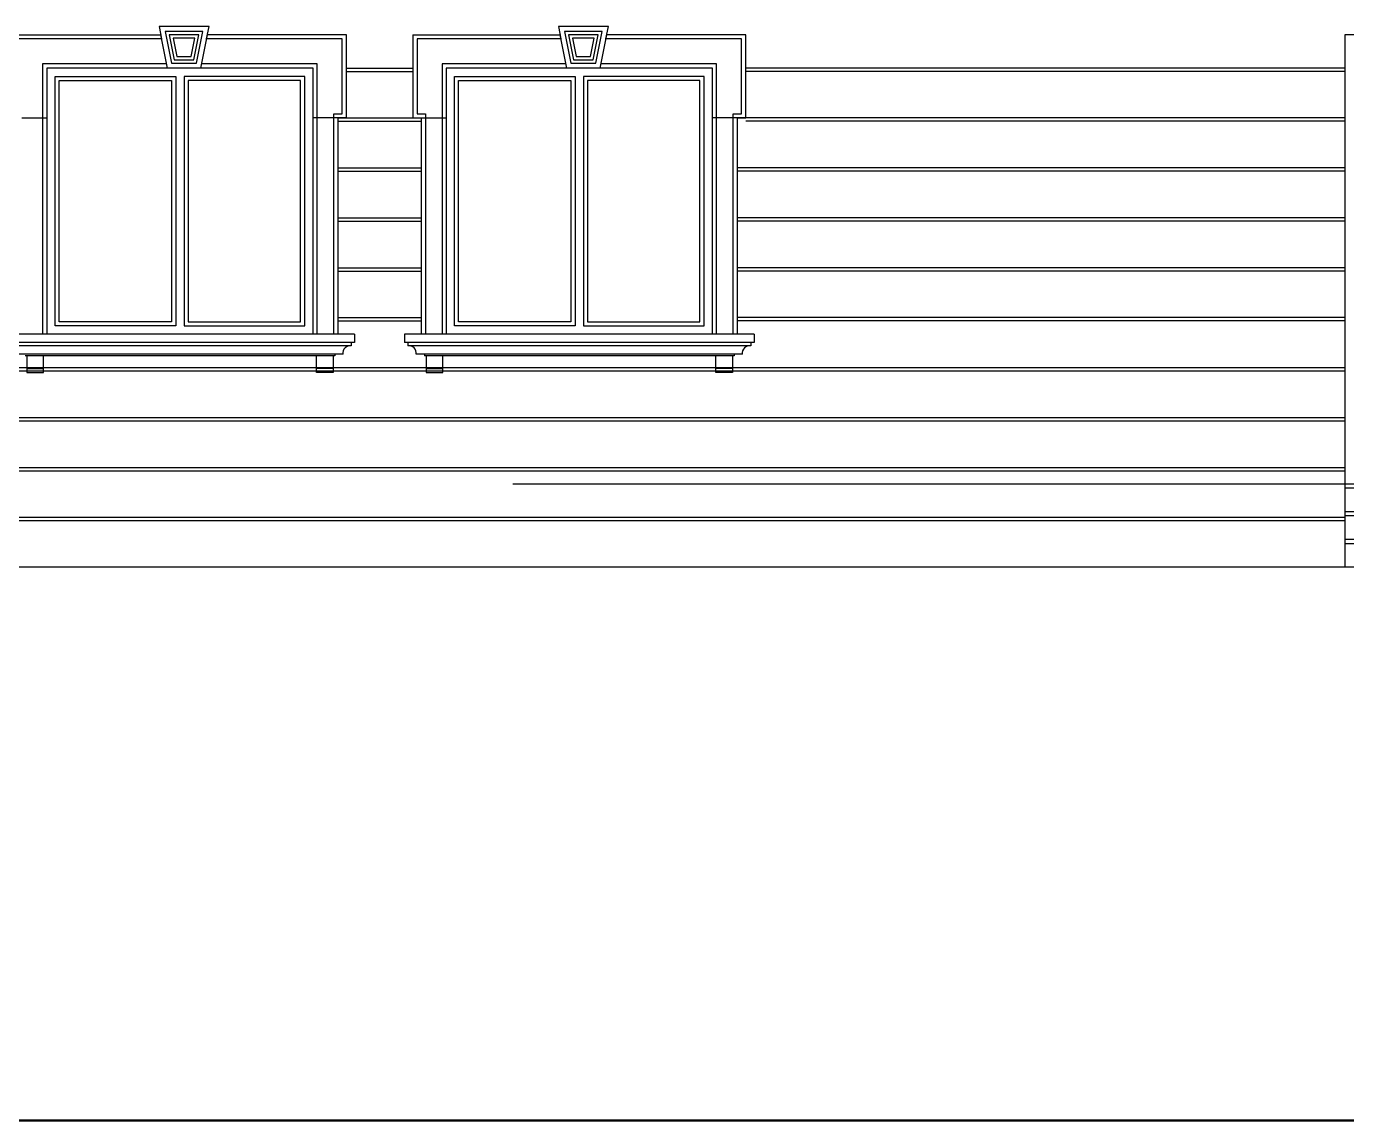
# Model space of a CAD drawing. Extents: x 182769.15 to 182771.38, y 101811.72 to 101812.21.
# Drawn here: x 182771.0793 to 182771.238, y 101811.7232 to 101811.8547 of the extents above; entities that cross this region are included whole.
import ezdxf

# ---------------------------------------------------------------- set-up
doc = ezdxf.new("R2010")
doc.units = 0
doc.header["$MEASUREMENT"] = 0
doc.linetypes.add('DOT', pattern=[0.25, 0, -0.25])
doc.linetypes.add('DOT3', pattern=[0.06, 0, -0.06])
doc.layers.add('DUVAR', color=7, linetype='Continuous')
doc.layers.add('IZDOT', color=2, linetype='DOT3')
doc.layers.add('Standard', color=7, linetype='Continuous', lineweight=25)

msp = doc.modelspace()

# ---------------------------------------------------------------- linework, layer by layer
at = {"layer": 'DUVAR'}
for p, q in [((182771.10128, 101811.85467), (182771.09528, 101811.85467)), ((182771.09528, 101811.85467), (182771.09558, 101811.85317)), ((182771.10098, 101811.85317), (182771.10128, 101811.85467)), ((182771.14928, 101811.85467), (182771.14328, 101811.85467)), ((182771.14328, 101811.85467), (182771.14358, 101811.85317)), ((182771.14898, 101811.85317), (182771.14928, 101811.85467)), ((182771.07778, 101811.85367), (182771.09548, 101811.85367)), ((182771.09628, 101811.84967), (182771.09548, 101811.85367)), ((182771.10028, 101811.84967), (182771.10108, 101811.85367)), ((182771.11778, 101811.85367), (182771.10108, 101811.85367)), ((182771.11778, 101811.84367), (182771.11778, 101811.85367)), ((182771.12578, 101811.85367), (182771.14348, 101811.85367)), ((182771.12578, 101811.85367), (182771.12578, 101811.84367)), ((182771.14428, 101811.84967), (182771.14348, 101811.85367)), ((182771.14828, 101811.84967), (182771.14908, 101811.85367)), ((182771.16578, 101811.85367), (182771.14908, 101811.85367)), ((182771.16578, 101811.84367), (182771.16578, 101811.85367)), ((182771.23778, 101811.85367), (182771.23778, 101811.78967)), ((182771.27578, 101811.85367), (182771.23778, 101811.85367)), ((182771.11378, 101811.84967), (182771.08178, 101811.84967)), ((182771.08178, 101811.84967), (182771.08178, 101811.81767)), ((182771.11378, 101811.81767), (182771.11378, 101811.84967)), ((182771.16178, 101811.84967), (182771.12978, 101811.84967)), ((182771.12978, 101811.84967), (182771.12978, 101811.81767)), ((182771.16178, 101811.81767), (182771.16178, 101811.84967)), ((182771.11678, 101811.84367), (182771.11778, 101811.84367)), ((182771.11778, 101811.84367), (182771.11678, 101811.84367)), ((182771.11678, 101811.81767), (182771.11678, 101811.84367)), ((182771.12578, 101811.84367), (182771.12678, 101811.84367)), ((182771.12678, 101811.84367), (182771.12678, 101811.81767)), ((182771.16478, 101811.84367), (182771.16578, 101811.84367)), ((182771.16578, 101811.84367), (182771.16478, 101811.84367)), ((182771.16478, 101811.81767), (182771.16478, 101811.84367)), ((182771.11878, 101811.81767), (182771.07678, 101811.81767)), ((182771.11878, 101811.81767), (182771.11878, 101811.81667)), ((182771.16678, 101811.81767), (182771.12478, 101811.81767)), ((182771.12478, 101811.81767), (182771.12478, 101811.81667)), ((182771.16678, 101811.81767), (182771.16678, 101811.81667)), ((182771.11878, 101811.81667), (182771.07678, 101811.81667)), ((182771.16678, 101811.81667), (182771.12478, 101811.81667)), ((182771.37507, 101811.78967), (182770.97861, 101811.78967))]:
    msp.add_line(p, q, dxfattribs=at)
at = {"layer": 'DUVAR', "color": 8}
for p, q in [((182771.10054, 101811.85407), (182771.09601, 101811.85407)), ((182771.09601, 101811.85407), (182771.09677, 101811.85027)), ((182771.09978, 101811.85027), (182771.10054, 101811.85407)), ((182771.14854, 101811.85407), (182771.14401, 101811.85407)), ((182771.14401, 101811.85407), (182771.14477, 101811.85027)), ((182771.14778, 101811.85027), (182771.14854, 101811.85407)), ((182771.09558, 101811.85317), (182771.07828, 101811.85317)), ((182771.09609, 101811.85367), (182771.09677, 101811.85027)), ((182771.10006, 101811.85367), (182771.0965, 101811.85367)), ((182771.0965, 101811.85367), (182771.0971, 101811.85067)), ((182771.09957, 101811.85327), (182771.09698, 101811.85327)), ((182771.09698, 101811.85327), (182771.09742, 101811.85107)), ((182771.09913, 101811.85107), (182771.09957, 101811.85327)), ((182771.09946, 101811.85067), (182771.10006, 101811.85367)), ((182771.09978, 101811.85027), (182771.10046, 101811.85367)), ((182771.11728, 101811.85317), (182771.10098, 101811.85317)), ((182771.11728, 101811.84417), (182771.11728, 101811.85317)), ((182771.14358, 101811.85317), (182771.12628, 101811.85317)), ((182771.12628, 101811.85317), (182771.12628, 101811.84417)), ((182771.14409, 101811.85367), (182771.14477, 101811.85027)), ((182771.14806, 101811.85367), (182771.1445, 101811.85367)), ((182771.1445, 101811.85367), (182771.1451, 101811.85067)), ((182771.14757, 101811.85327), (182771.14498, 101811.85327)), ((182771.14498, 101811.85327), (182771.14542, 101811.85107)), ((182771.14713, 101811.85107), (182771.14757, 101811.85327)), ((182771.14746, 101811.85067), (182771.14806, 101811.85367)), ((182771.14778, 101811.85027), (182771.14846, 101811.85367)), ((182771.16528, 101811.85317), (182771.14898, 101811.85317)), ((182771.16528, 101811.84417), (182771.16528, 101811.85317)), ((182771.0971, 101811.85067), (182771.09946, 101811.85067)), ((182771.09742, 101811.85107), (182771.09913, 101811.85107)), ((182771.1451, 101811.85067), (182771.14746, 101811.85067)), ((182771.14542, 101811.85107), (182771.14713, 101811.85107)), ((182771.09618, 101811.85017), (182771.08128, 101811.85017)), ((182771.08128, 101811.85017), (182771.08128, 101811.81767)), ((182771.09677, 101811.85027), (182771.09978, 101811.85027)), ((182771.09677, 101811.85027), (182771.09978, 101811.85027)), ((182771.11428, 101811.85017), (182771.10038, 101811.85017)), ((182771.11428, 101811.81767), (182771.11428, 101811.85017)), ((182771.11778, 101811.84967), (182771.12578, 101811.84967)), ((182771.11778, 101811.84927), (182771.12578, 101811.84927)), ((182771.14418, 101811.85017), (182771.12928, 101811.85017)), ((182771.12928, 101811.85017), (182771.12928, 101811.81767)), ((182771.14477, 101811.85027), (182771.14778, 101811.85027)), ((182771.14477, 101811.85027), (182771.14778, 101811.85027)), ((182771.16228, 101811.85017), (182771.14838, 101811.85017)), ((182771.16228, 101811.81767), (182771.16228, 101811.85017)), ((182771.23778, 101811.84967), (182771.16578, 101811.84967)), ((182771.23778, 101811.84927), (182771.16578, 101811.84927)), ((182771.07878, 101811.84367), (182771.08178, 101811.84367)), ((182771.11678, 101811.84367), (182771.11378, 101811.84367)), ((182771.11628, 101811.81767), (182771.11628, 101811.84417)), ((182771.11628, 101811.84417), (182771.11728, 101811.84417)), ((182771.11678, 101811.84367), (182771.12678, 101811.84367)), ((182771.11678, 101811.84327), (182771.12678, 101811.84327)), ((182771.12628, 101811.84417), (182771.12728, 101811.84417)), ((182771.12678, 101811.84367), (182771.12978, 101811.84367)), ((182771.12728, 101811.84417), (182771.12728, 101811.81767)), ((182771.16478, 101811.84367), (182771.16178, 101811.84367)), ((182771.16428, 101811.81767), (182771.16428, 101811.84417)), ((182771.16428, 101811.84417), (182771.16528, 101811.84417)), ((182771.23778, 101811.84367), (182771.16578, 101811.84367)), ((182771.23778, 101811.84327), (182771.16578, 101811.84327)), ((182771.11678, 101811.83767), (182771.12678, 101811.83767)), ((182771.11678, 101811.83727), (182771.12678, 101811.83727)), ((182771.23778, 101811.83767), (182771.16478, 101811.83767)), ((182771.23778, 101811.83727), (182771.16478, 101811.83727)), ((182771.11678, 101811.83167), (182771.12678, 101811.83167)), ((182771.23778, 101811.83167), (182771.16478, 101811.83167)), ((182771.11678, 101811.83127), (182771.12678, 101811.83127)), ((182771.23778, 101811.83127), (182771.16478, 101811.83127)), ((182771.11678, 101811.82567), (182771.12678, 101811.82567)), ((182771.11678, 101811.82527), (182771.12678, 101811.82527)), ((182771.23778, 101811.82567), (182771.16478, 101811.82567)), ((182771.23778, 101811.82527), (182771.16478, 101811.82527)), ((182771.11678, 101811.81967), (182771.12678, 101811.81967)), ((182771.11678, 101811.81927), (182771.12678, 101811.81927)), ((182771.23778, 101811.81967), (182771.16478, 101811.81967)), ((182771.23778, 101811.81927), (182771.16478, 101811.81927)), ((182771.11838, 101811.81627), (182771.07718, 101811.81627)), ((182771.11838, 101811.81667), (182771.11838, 101811.81627)), ((182771.12518, 101811.81667), (182771.12518, 101811.81627)), ((182771.16638, 101811.81627), (182771.12518, 101811.81627)), ((182771.16638, 101811.81667), (182771.16638, 101811.81627)), ((182771.11738, 101811.81527), (182771.07818, 101811.81527)), ((182771.11638, 101811.81507), (182771.07918, 101811.81507)), ((182771.07938, 101811.81507), (182771.07938, 101811.81307)), ((182771.08138, 101811.81307), (182771.08138, 101811.81507)), ((182771.11418, 101811.81307), (182771.11418, 101811.81507)), ((182771.11618, 101811.81507), (182771.11618, 101811.81307)), ((182771.11638, 101811.81527), (182771.11638, 101811.81507)), ((182771.16538, 101811.81527), (182771.12618, 101811.81527)), ((182771.12718, 101811.81527), (182771.12718, 101811.81507)), ((182771.16438, 101811.81507), (182771.12718, 101811.81507)), ((182771.12738, 101811.81507), (182771.12738, 101811.81307)), ((182771.12938, 101811.81307), (182771.12938, 101811.81507)), ((182771.16218, 101811.81307), (182771.16218, 101811.81507)), ((182771.16418, 101811.81507), (182771.16418, 101811.81307)), ((182771.16438, 101811.81527), (182771.16438, 101811.81507)), ((182771.05578, 101811.81367), (182771.23778, 101811.81367)), ((182771.05578, 101811.81327), (182771.23778, 101811.81327)), ((182771.07938, 101811.81357), (182771.08138, 101811.81357)), ((182771.07938, 101811.81307), (182771.08138, 101811.81307)), ((182771.11618, 101811.81357), (182771.11418, 101811.81357)), ((182771.11618, 101811.81307), (182771.11418, 101811.81307)), ((182771.12738, 101811.81357), (182771.12938, 101811.81357)), ((182771.12738, 101811.81307), (182771.12938, 101811.81307)), ((182771.16418, 101811.81357), (182771.16218, 101811.81357)), ((182771.16418, 101811.81307), (182771.16218, 101811.81307)), ((182771.05578, 101811.80767), (182771.23778, 101811.80767)), ((182771.05578, 101811.80727), (182771.23778, 101811.80727)), ((182771.05578, 101811.80167), (182771.23778, 101811.80167)), ((182771.05578, 101811.80127), (182771.23778, 101811.80127)), ((182771.05578, 101811.79567), (182771.23778, 101811.79567)), ((182771.05578, 101811.79527), (182771.23778, 101811.79527))]:
    msp.add_line(p, q, dxfattribs=at)
at = {"layer": 'DUVAR', "color": 3}
for p, q in [((182771.08278, 101811.84867), (182771.09728, 101811.84867)), ((182771.08278, 101811.81867), (182771.08278, 101811.84867)), ((182771.09728, 101811.84867), (182771.09728, 101811.81867)), ((182771.11278, 101811.84867), (182771.09828, 101811.84867)), ((182771.09828, 101811.84867), (182771.09828, 101811.81867)), ((182771.11278, 101811.81867), (182771.11278, 101811.84867)), ((182771.13078, 101811.84867), (182771.14528, 101811.84867)), ((182771.13078, 101811.81867), (182771.13078, 101811.84867)), ((182771.14528, 101811.84867), (182771.14528, 101811.81867)), ((182771.16078, 101811.84867), (182771.14628, 101811.84867)), ((182771.14628, 101811.84867), (182771.14628, 101811.81867)), ((182771.16078, 101811.81867), (182771.16078, 101811.84867)), ((182771.09728, 101811.81867), (182771.08278, 101811.81867)), ((182771.09828, 101811.81867), (182771.11278, 101811.81867)), ((182771.14528, 101811.81867), (182771.13078, 101811.81867)), ((182771.14628, 101811.81867), (182771.16078, 101811.81867))]:
    msp.add_line(p, q, dxfattribs=at)
at = {"layer": 'DUVAR', "color": 1}
for p, q in [((182771.08328, 101811.84817), (182771.09678, 101811.84817)), ((182771.08328, 101811.81917), (182771.08328, 101811.84817)), ((182771.09678, 101811.84817), (182771.09678, 101811.81917)), ((182771.11228, 101811.84817), (182771.09878, 101811.84817)), ((182771.09878, 101811.84817), (182771.09878, 101811.81917)), ((182771.11228, 101811.81917), (182771.11228, 101811.84817)), ((182771.13128, 101811.84817), (182771.14478, 101811.84817)), ((182771.13128, 101811.81917), (182771.13128, 101811.84817)), ((182771.14478, 101811.84817), (182771.14478, 101811.81917)), ((182771.16028, 101811.84817), (182771.14678, 101811.84817)), ((182771.14678, 101811.84817), (182771.14678, 101811.81917)), ((182771.16028, 101811.81917), (182771.16028, 101811.84817)), ((182771.09678, 101811.81917), (182771.08328, 101811.81917)), ((182771.09878, 101811.81917), (182771.11228, 101811.81917)), ((182771.14478, 101811.81917), (182771.13128, 101811.81917)), ((182771.14678, 101811.81917), (182771.16028, 101811.81917))]:
    msp.add_line(p, q, dxfattribs=at)
at = {"layer": 'DUVAR', "color": 6}
for p, q in [((182771.27778, 101811.79967), (182771.23778, 101811.79967)), ((182771.27778, 101811.79917), (182771.23778, 101811.79917)), ((182771.27778, 101811.79634), (182771.23778, 101811.79634)), ((182771.27778, 101811.79584), (182771.23778, 101811.79584)), ((182771.27778, 101811.793), (182771.23778, 101811.793)), ((182771.27778, 101811.7925), (182771.23778, 101811.7925))]:
    msp.add_line(p, q, dxfattribs=at)
at = {"layer": 'DUVAR', "color": 8}
for centre, start, end in [((182771.11825, 101811.8154), 81.8699, 188.1301), ((182771.1253, 101811.8154), 351.8699, 98.1301), ((182771.16625, 101811.8154), 81.8699, 188.1301)]:
    msp.add_arc(centre, 0.000884, start, end, dxfattribs=at)
at = {"layer": 'IZDOT', "linetype": 'DOT', "ltscale": 25}
msp.add_line((182771.23778, 101811.79967), (182771.05578, 101811.79967), dxfattribs=at)
at = {"layer": 'Standard', "color": 4, "linetype": 'ByBlock', "lineweight": 50}
msp.add_line((182770.97861, 101811.72316), (182771.37507, 101811.72316), dxfattribs=at)

doc.saveas('drawing.dxf')
